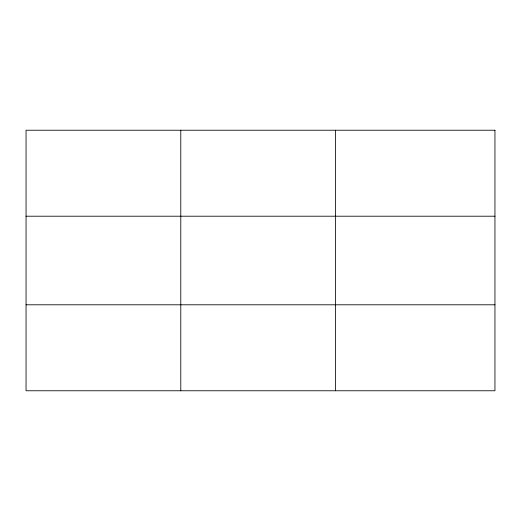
<?xml version="1.0" encoding="UTF-8"?>
<svg xmlns="http://www.w3.org/2000/svg" width="521" height="521" viewBox="0 0 521 521"><rect width="100%" height="100%" fill="white"/><g stroke="black" fill="none" stroke-linecap="round" stroke-linejoin="round"><path stroke-width="0.78" d="M180.787 130.23L180.787 390.77M335.524 130.23L335.524 390.77M26.05 216.208L494.95 216.208M26.05 304.792L494.95 304.792M494.95 130.23L494.95 390.77L26.05 390.77L26.05 130.23L494.95 130.23"/></g></svg>
